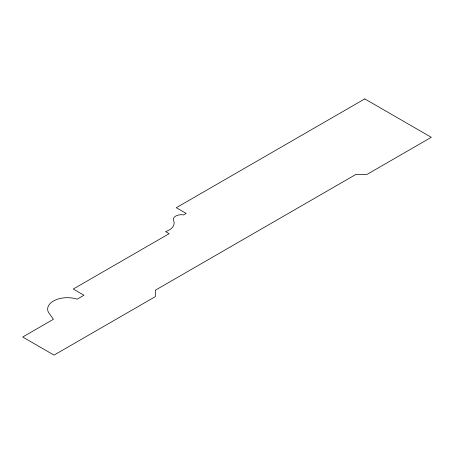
<?xml version="1.0" encoding="UTF-8"?>
<svg xmlns="http://www.w3.org/2000/svg" width="454" height="454" viewBox="0 0 454 454"><rect width="100%" height="100%" fill="white"/><g stroke="black" fill="none" stroke-linecap="round" stroke-linejoin="round"><path stroke-width="0.68" d="M364.772 98.893L176.283 207.716L186.18 213.431L183.626 214.901A8.064 4.653 0 0 0 175.8 216.03A8.064 4.653 0 0 0 173.576 220.508A17.201 9.931 0 0 1 165.568 231.619L169.143 233.679L73.247 289.045L83.967 295.236L77.157 299.169A19.749 11.401 0 0 0 55.019 300.196A19.749 11.401 0 0 0 48.527 312.454L53.413 319.281L22.7 337.01L54.043 355.107L155.319 296.638L155.319 290.237L356.044 174.347L367.133 174.347L431.3 137.301L364.772 98.893"/></g></svg>
